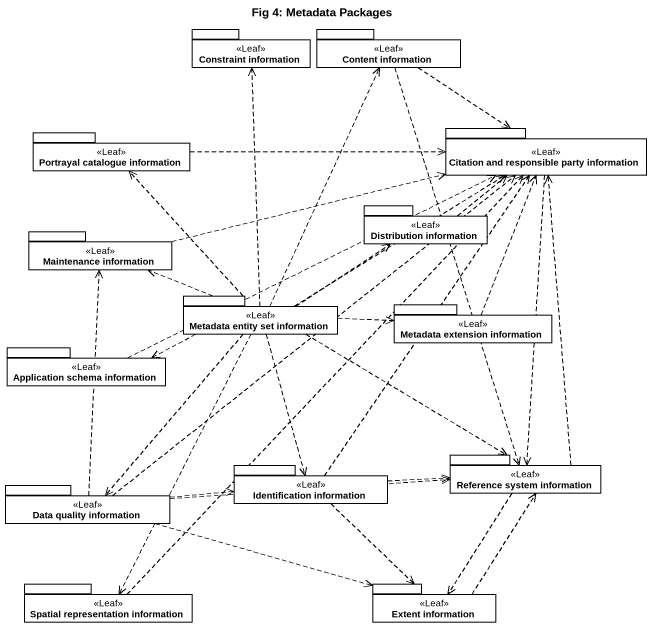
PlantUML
@startuml
title Fig 4: Metadata Packages
package "Constraint information" as Constraint_information <<Leaf>> {
}
package "Content information" as Content_information <<Leaf>> {
}
package "Portrayal catalogue information" as Portrayal_catalogue <<Leaf>> {
}
package "Citation and responsible party information" as Citation_and_responsible <<Leaf>> {
}
package "Distribution information" as Distribution_information <<Leaf>> {
}
package "Maintenance information" as Maintenance_information <<Leaf>> {
}
package "Metadata entity set information" as Metadata_entity_set <<Leaf>> {
}
package "Metadata extension information" as Metadata_extension <<Leaf>> {
}
package "Application schema information" as Application_schema <<Leaf>> {
}
package "Identification information" as Identification_information <<Leaf>> {
}
package "Reference system information" as Reference_system_information <<Leaf>> {
}
package "Data quality information" as Data_quality_information <<Leaf>> {
}
package "Spatial representation information" as Spatial_representation <<Leaf>> {
}
package "Extent information" as Extent_information <<Leaf>> {
}
Content_information ..> Citation_and_responsible
Content_information ..> Reference_system_information
Portrayal_catalogue .right.> Citation_and_responsible
Citation_and_responsible ..> Reference_system_information
Distribution_information .up.> Citation_and_responsible
Maintenance_information .right.> Citation_and_responsible
Metadata_entity_set .up.> Constraint_information
Metadata_entity_set .up.> Content_information
Metadata_entity_set .up.> Portrayal_catalogue
Metadata_entity_set .right.> Citation_and_responsible
Metadata_entity_set .right.> Distribution_information
Metadata_entity_set .left.> Maintenance_information
Metadata_entity_set .right.> Metadata_extension
Metadata_entity_set .left.> Application_schema
Metadata_entity_set ..> Identification_information
Metadata_entity_set ..> Reference_system_information
Metadata_entity_set ..> Data_quality_information
Metadata_entity_set ..> Spatial_representation
Metadata_extension .up.> Citation_and_responsible
Application_schema .right.> Citation_and_responsible
Identification_information .up.> Citation_and_responsible
Identification_information .right.> Reference_system_information
Identification_information ..> Extent_information
Reference_system_information .up.> Citation_and_responsible
Reference_system_information ..> Extent_information
Data_quality_information .up.> Citation_and_responsible
Data_quality_information .up.> Maintenance_information
Data_quality_information .right.> Identification_information
Data_quality_information .right.> Reference_system_information
Data_quality_information .right.> Extent_information
Spatial_representation .up.> Citation_and_responsible
Extent_information .up.> Reference_system_information
@enduml
